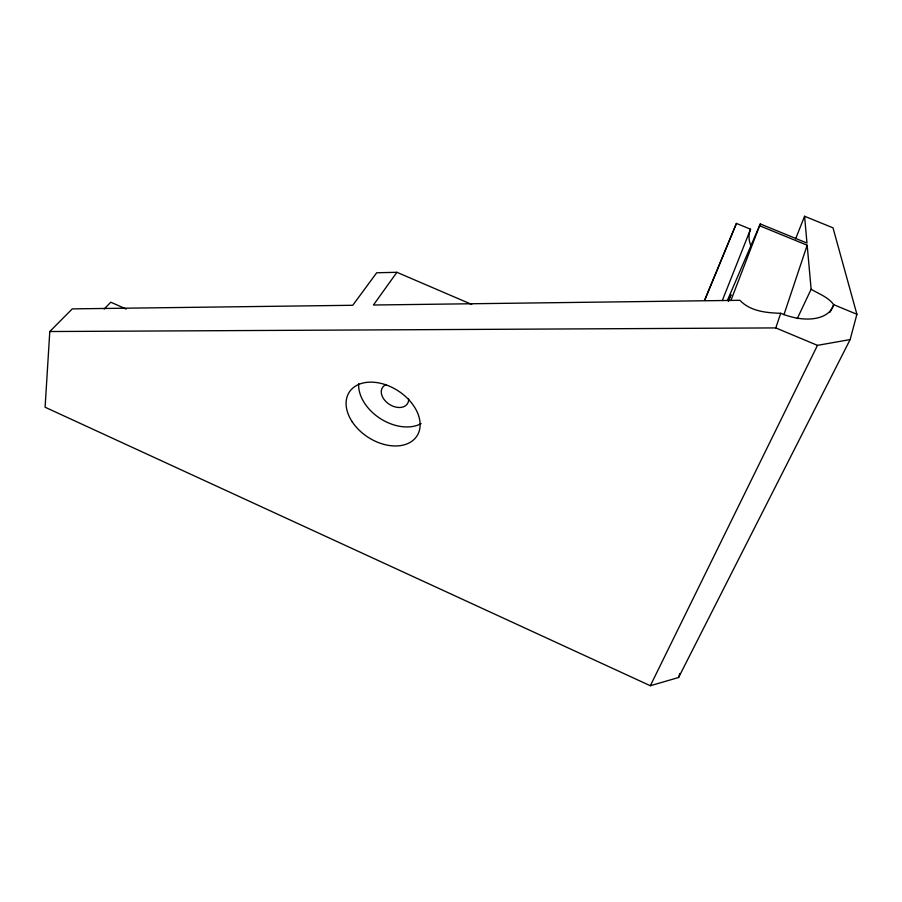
<?xml version="1.0" encoding="UTF-8"?>
<svg xmlns="http://www.w3.org/2000/svg" width="902" height="902" viewBox="0 0 902 902"><rect width="100%" height="100%" fill="white"/><g stroke="black" fill="none" stroke-linecap="round" stroke-linejoin="round"><path stroke-width="1.35" d="M471.69 304.414L396.903 272.303L376.698 272.765L352.761 305.282L72.273 308.879L49.79 331.53L45.1 407.23L650.331 685.734L678.575 677.503L850.135 339.569L856.9 314.279L832.997 227.823L804.573 216.266L795.609 238.872M731.003 300.208L760.285 223.944L806.974 243.055L804.573 216.266M678.575 677.503L679.871 673.49M783.939 314.708L807.177 245.22L759.856 225.85M49.79 331.53L775.788 327.911L780.726 313.298A47.411 27.522 24.5 0 0 833.707 304.684L856.9 314.279M722.288 300.591L750.554 229.209L736.427 223.414L704.586 300.186M728.489 301.155L730.992 294.717L728.173 300.941M704.755 300.197L736.427 223.414M727.463 300.276L760.285 223.944M797.278 318.553L811.135 289.26L807.177 245.22M829.998 312.261L833.707 304.684C828.318 297.13 818.847 293.894 811.135 289.26M650.331 685.734L817.471 345.365L850.135 339.569M396.903 272.303L373.439 305.011L739.933 300.31C750.272 311.359 766.452 312.847 780.726 313.298M104.192 309.036L110.777 302.193L126.179 309.059M775.788 327.911L817.471 345.365M408.629 398.797A14.883 10.339 32.9 0 1 389.416 404.378A14.883 10.339 32.9 0 1 386.338 384.523M421.133 423.613A39.677 27.579 32.9 0 1 380.396 418.618A39.677 27.579 32.9 0 1 358.669 383.632M750.735 245.288A29.349 23.734 19.3 0 1 750.554 229.209M352.051 421.561A40.319 27.658 32.9 0 0 416.115 437.154A40.319 27.658 32.9 0 0 381.174 383.44A40.319 27.658 32.9 0 0 352.051 421.561"/></g></svg>
